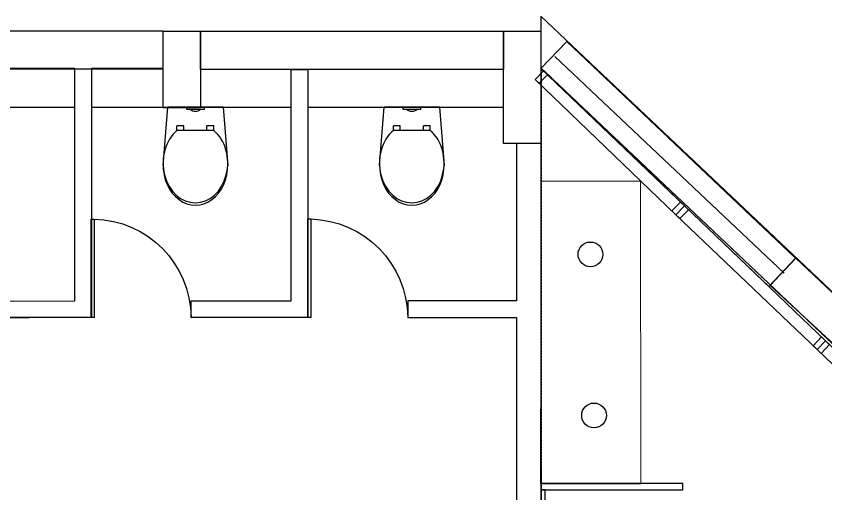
# Model space of a CAD drawing. Header units: inches. Extents: x -950 to 862, y -108 to 714.
# Drawn here: x 344.5 to 540.8, y 579.4 to 695.3 of the extents above; entities that cross this region are included whole.
import ezdxf

# ---------------------------------------------------------------- set-up
doc = ezdxf.new("R2010")
doc.units = ezdxf.units.IN
doc.linetypes.add('DASHED', pattern=[0.75, 0.5, -0.25])
doc.linetypes.add('HIDDEN2', pattern=[4.7625, 3.175, -1.5875])
for name, color, linetype, lineweight in [('ALUMINIUM DOOR', 251, 'Continuous', 25), ('ANTI STATIC FLOORING', 255, 'Continuous', 15), ('BLINDS', 55, 'Continuous', 25), ('BLOCK WALL PARTITION', 251, 'Continuous', 30), ('CEILING-GYPSUM', 83, 'DASHED', 15), ('CUSTOM CARPENTERY', 253, 'HIDDEN2', 18), ('FACADE WALL', 250, 'Continuous', 25), ('LIGHT', 40, 'Continuous', 30), ('OVERHEAD STORAGE', 252, 'Continuous', 18), ('RESTROOM', 251, 'Continuous', 25), ('VITRIFIED TILE FLOORING', 253, 'Continuous', 15)]:
    doc.layers.add(name, color=color, linetype=linetype, lineweight=lineweight)
for name, color, linetype in [('CEILING PROFILE', 7, 'Continuous'), ('Disturbance_Pillar', 251, 'Continuous'), ('MARBLE PARTITION', 7, 'Continuous'), ('PLANNER', 7, 'Continuous'), ('WALL PANEL-DINNING ROOM', 3, 'Continuous'), ('Window', 140, 'Continuous')]:
    doc.layers.add(name, color=color, linetype=linetype)

# ---------------------------------------------------------------- blocks, each defined once
blk = doc.blocks.new('Door_Aluminium')
at = {"layer": 'ALUMINIUM DOOR'}
blk.add_lwpolyline([(34.28, 1.01), (0, 1.01), (0, 0), (34.28, 0)], close=True, dxfattribs=at)
blk.add_arc((-0.3, 0.17), 34.59, 1.3835, 89.4973, dxfattribs=at)
blk = doc.blocks.new('WC')
at = {"layer": 'RESTROOM', "ltscale": 0.5}
for p, q in [((-11.89, 6.72), (2.24, 7.84)), ((-11.89, 6.72), (-11.89, -6.72)), ((-7.37, 4.48), (-7.37, 2.8)), ((-6.25, 4.48), (-7.37, 4.48)), ((-6.25, 4.48), (-6.25, -4.48)), ((-11.4, 2.17), (-11.89, 2.17)), ((-11.89, 2.17), (-11.89, -2.17)), ((-11.4, -2.17), (-11.4, 2.17)), ((-6.25, 2.8), (-7.37, 2.8)), ((-11.89, -2.17), (-11.4, -2.17)), ((-6.25, -2.8), (-7.37, -2.8)), ((-7.37, -2.8), (-7.37, -4.48)), ((-6.25, -4.48), (-7.37, -4.48)), ((2.24, -7.84), (-11.89, -6.72))]:
    blk.add_line(p, q, dxfattribs=at)
blk.add_arc((-12.74, 0), 1.85, 316.7167, 43.2833, dxfattribs=at)
for centre, start_param, end_param in [((1.67, 0), 3.749838, 8.816532), ((2.24, 0), 4.68299, 7.883381)]:
    blk.add_ellipse(centre, major_axis=(9.65, 0), ratio=0.811594, start_param=start_param, end_param=end_param, dxfattribs=at)
blk = doc.blocks.new('HandwashArea')
at = {"layer": 'OVERHEAD STORAGE'}
blk.add_lwpolyline([(5444.02, 533.98), (5444.04, 460.54), (5419.75, 460.54), (5419.87, 533.98)], close=True, dxfattribs=at)
blk = doc.blocks.new('Blinds-Dining1')
at = {"layer": 'BLINDS'}
for points in [[(5358.45, 614.96), (5405.8, 615.04), (5405.8, 612.06), (5358.45, 611.99)], [(5358.45, 614.96), (5359.79, 614.96), (5359.79, 611.99), (5358.45, 611.99)], [(5404.47, 615.04), (5405.8, 615.04), (5405.8, 612.06), (5404.47, 612.06)]]:
    blk.add_lwpolyline(points, close=True, dxfattribs=at)
blk = doc.blocks.new('Blinds-Dining2')
at = {"layer": 'BLINDS'}
for points in [[(5405.8, 615.04), (5453.15, 615.11), (5453.15, 612.14), (5405.8, 612.06)], [(5405.8, 615.04), (5407.14, 615.04), (5407.14, 612.06), (5405.8, 612.06)], [(5451.82, 615.11), (5453.15, 615.11), (5453.15, 612.14), (5451.82, 612.14)]]:
    blk.add_lwpolyline(points, close=True, dxfattribs=at)
blk = doc.blocks.new('CIRCLE PANEL LIGHT')
at = {"layer": 'LIGHT'}
blk.add_circle((5466.83, 318.79), 3, dxfattribs=at)
blk = doc.blocks.new('Conference')
at = {"layer": 'PLANNER'}
blk.add_lwpolyline([(471.69, 695.27), (471.73, 476.26), (407.34, 476.24), (407.34, 397.33), (474.36, 312.87), (611.96, 312.87), (611.96, 131.48), (831.11, 354.97), (471.69, 695.27)], dxfattribs=at)

msp = doc.modelspace()

# ---------------------------------------------------------------- linework, layer by layer
at = {"layer": 'ANTI STATIC FLOORING'}
msp.add_lwpolyline([(344.48, 552.71), (344.48, 558.75), (465.73, 558.75), (465.73, 622.18), (439.4, 622.06), (439.4, 626.18), (465.73, 626.18), (465.73, 664.38), (462.64, 664.38), (462.63, 673.23), (415.17, 673.22), (415.17, 622.17), (386.88, 622.05), (386.88, 626.17), (411.17, 626.17), (411.16, 673.22), (362.71, 673.21), (362.72, 622.16), (332.39, 622.03), (332.39, 626.15), (358.72, 626.16), (358.72, 673.2), (308.22, 673.19), (308.22, 552.71)], close=True, dxfattribs=at)
at = {"layer": 'BLOCK WALL PARTITION'}
for points in [[(299.16, 682.53), (380.12, 682.53), (380.12, 691.61), (299.16, 691.61)], [(389.18, 691.61), (462.63, 691.61), (462.63, 682.32), (389.18, 682.32)], [(308.22, 673.2), (358.71, 673.2), (358.71, 682.54), (308.22, 682.54)], [(362.71, 682.3), (362.72, 622.16), (332.39, 622.15), (332.39, 626.15), (358.72, 626.16), (358.72, 682.53), (362.71, 682.53)], [(362.71, 673.21), (380.12, 673.21), (380.12, 682.55), (362.71, 682.55)], [(411.16, 682.31), (415.16, 682.31), (415.18, 622.17), (386.88, 622.17), (386.88, 626.17), (411.17, 626.17), (411.16, 682.31)], [(389.19, 673.21), (411.16, 673.21), (411.16, 682.31), (389.19, 682.31)], [(415.17, 673.22), (462.63, 673.22), (462.63, 682.32), (415.17, 682.32)], [(465.73, 664.38), (465.73, 626.18), (439.4, 626.18), (439.4, 622.17), (465.73, 622.18), (465.73, 558.77), (471.71, 558.77), (471.71, 664.38)]]:
    msp.add_lwpolyline(points, close=True, dxfattribs=at)
at = {"layer": 'CEILING PROFILE'}
msp.add_lwpolyline([(477.94, 689.1), (471.69, 682.57), (526.96, 629.69), (533.44, 636.56)], close=True, dxfattribs=at)
at = {"layer": 'CEILING-GYPSUM'}
msp.add_lwpolyline([(510.24, 315.9), (613.18, 315.92), (614.06, 315.09), (700.13, 233.65), (816.22, 356.56), (471.87, 682.52), (471.87, 581.83), (506.06, 581.84), (506.06, 580.37), (471.72, 580.37), (471.71, 531.67), (468.65, 531.67), (468.71, 470.2), (413.42, 470.21), (413.41, 397.32), (510.23, 397.34), (510.24, 315.9)], close=True, dxfattribs=at)
at = {"layer": 'Disturbance_Pillar'}
for points in [[(380.12, 691.61), (389.19, 691.61), (389.19, 673), (380.12, 673)], [(462.63, 691.62), (471.69, 691.62), (471.69, 664.38), (462.63, 664.38)], [(533.49, 636.52), (527.28, 629.95), (544.99, 613.55), (551.05, 619.95), (533.49, 636.52)]]:
    msp.add_lwpolyline(points, close=True, dxfattribs=at)
at = {"layer": 'FACADE WALL'}
msp.add_lwpolyline([(477.94, 689.1), (471.69, 682.57), (526.96, 629.69), (533.44, 636.56)], close=True, dxfattribs=at)
at = {"layer": 'MARBLE PARTITION'}
msp.add_lwpolyline([(471.71, 580.37), (506.06, 580.37), (506.06, 581.84), (471.71, 581.84)], close=True, dxfattribs=at)
at = {"layer": 'VITRIFIED TILE FLOORING'}
msp.add_lwpolyline([(510.23, 397.34), (510.24, 315.9), (613.18, 315.92), (614.06, 315.09), (700.13, 233.65), (816.22, 356.56), (471.74, 682.62), (471.71, 531.67), (462.66, 531.66), (462.66, 528.58), (363.05, 528.56), (363.03, 476.23), (471.73, 476.26), (471.73, 470.2), (413.4, 470.19), (413.41, 397.33)], close=True, dxfattribs=at)
at = {"layer": 'WALL PANEL-DINNING ROOM'}
msp.add_lwpolyline([(471.71, 501.48), (472.69, 501.48), (472.7, 580.37), (471.72, 580.37)], close=True, dxfattribs=at)
at = {"layer": 'Window'}
msp.add_lwpolyline([(475.08, 685.52), (530.63, 632.94)], dxfattribs=at)

# ---------------------------------------------------------------- block references
at = {"layer": 'ALUMINIUM DOOR', "xscale": -0.6968465621602032, "yscale": 0.6968465621602032, "zscale": 0.6968465621602032, "rotation": 270.0116047660411}
for p in [(362.65, 622.16), (415.18, 622.17)]:
    msp.add_blockref('Door_Aluminium', p, dxfattribs=at)
at = {"layer": 'BLINDS'}
for name, p, rotation in [('Blinds-Dining1', (-3809.37, 3961.98), 316), ('Blinds-Dining2', (-3820.92, 3946.9), 316.2), ('Blinds-Dining1', (-3752.46, 3881.46), 316.2)]:
    msp.add_blockref(name, p, dxfattribs=dict(at, rotation=rotation))
at = {"layer": 'CUSTOM CARPENTERY'}
msp.add_blockref('HandwashArea', (-4948.15, 121.29), dxfattribs=at)
at = {"layer": 'LIGHT'}
for p in [(-4983.14, 318.68), (-4982.26, 279.6)]:
    msp.add_blockref('CIRCLE PANEL LIGHT', p, dxfattribs=at)
at = {"layer": 'PLANNER'}
msp.add_blockref('Conference', (0, 0), dxfattribs=at)
at = {"layer": 'RESTROOM', "rotation": 270}
for p in [(387.93, 661.3), (440.39, 661.3)]:
    msp.add_blockref('WC', p, dxfattribs=at)

doc.saveas('drawing.dxf')
